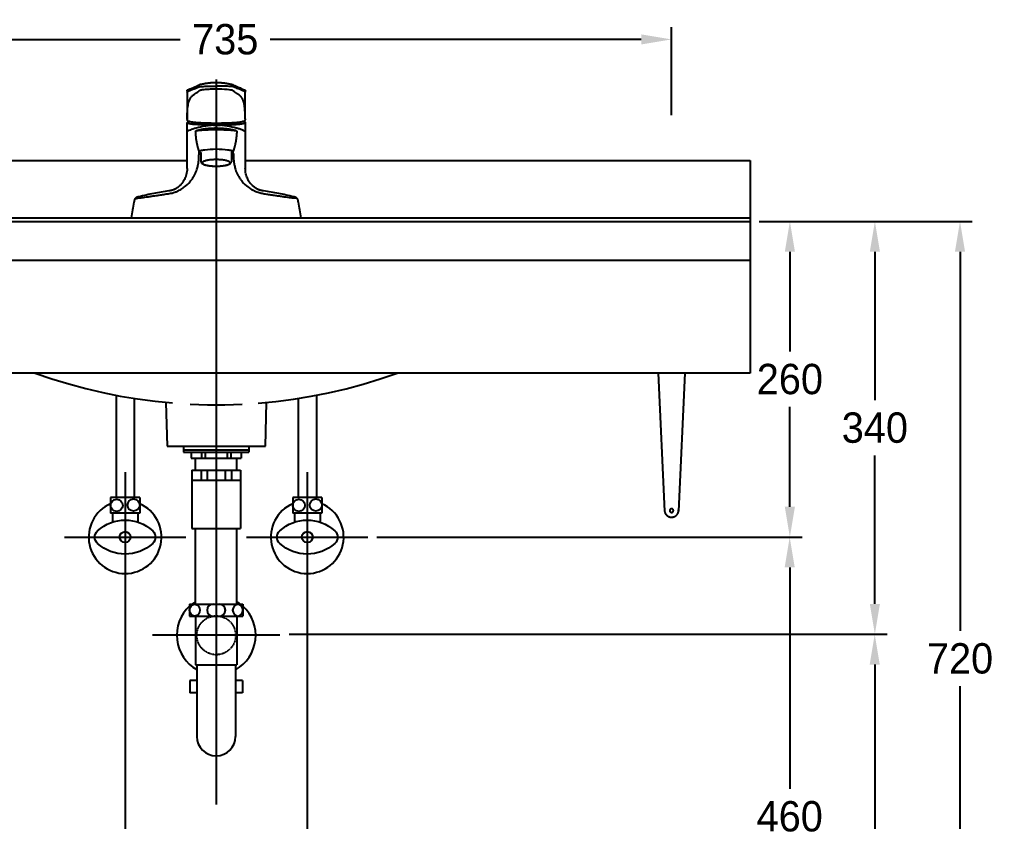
# Model space of a CAD drawing. Header units: millimetres. Extents: x 172273 to 179053, y 3729 to 6845.
# Drawn here: x 172768 to 173571, y 4221 to 4881 of the extents above; entities that cross this region are included whole.
import ezdxf
from ezdxf.lldxf.tags import DXFTag

# ---------------------------------------------------------------- set-up
doc = ezdxf.new("R2010")
doc.units = ezdxf.units.MM
doc.header["$LTSCALE"] = 0.5
doc.header["$MEASUREMENT"] = 0
doc.linetypes.add('DASHED2', pattern=[0.375, 0.25, -0.125])
for name, color, linetype in [('내부선 및 부속', 4, 'Continuous'), ('외형선', 3, 'Continuous'), ('점선', 6, 'DASHED2'), ('중심선', 1, 'DASHED'), ('치수선', 7, 'Continuous')]:
    doc.layers.add(name, color=color, linetype=linetype)
doc.styles.add('____', font='')
doc.styles.get('____').set_extended_font_data('굴림')
tags = doc.linetypes.add('DASHDOT', pattern=[70, 31, -13, 13, -13]).pattern_tags.tags
tags[10:11] = [DXFTag(74, 4), DXFTag(75, 0), DXFTag(340, '0'), DXFTag(46, 0.0), DXFTag(50, 0.0), DXFTag(44, 0.0), DXFTag(45, 0.0)]
tags[8:9] = [DXFTag(74, 4), DXFTag(75, 0), DXFTag(340, '0'), DXFTag(46, 0.0), DXFTag(50, 0.0), DXFTag(44, 0.0), DXFTag(45, 0.0)]
tags[6:7] = [DXFTag(74, 4), DXFTag(75, 0), DXFTag(340, '0'), DXFTag(46, 0.0), DXFTag(50, 0.0), DXFTag(44, 0.0), DXFTag(45, 0.0)]
tags[4:5] = [DXFTag(74, 4), DXFTag(75, 0), DXFTag(340, '0'), DXFTag(46, 0.0), DXFTag(50, 0.0), DXFTag(44, 0.0), DXFTag(45, 0.0)]
tags = doc.linetypes.add('DASHED', pattern=[25.72, 12.86, -12.86]).pattern_tags.tags
tags[6:7] = [DXFTag(74, 4), DXFTag(75, 0), DXFTag(340, '0'), DXFTag(46, 0.0), DXFTag(50, 0.0), DXFTag(44, 0.0), DXFTag(45, 0.0)]
tags[4:5] = [DXFTag(74, 4), DXFTag(75, 0), DXFTag(340, '0'), DXFTag(46, 0.0), DXFTag(50, 0.0), DXFTag(44, 0.0), DXFTag(45, 0.0)]
doc.dimstyles.new('MSADIM', dxfattribs={"dimtxt": 35, "dimasz": 25, "dimexe": 10, "dimexo": 7.5, "dimgap": 0.09, "dimtad": 0, "dimtoh": 1, "dimdec": 0, "dimzin": 1, "dimdsep": 46, "dimtxsty": '____', "dimcen": 11.25, "dimadec": 0, "dimazin": 0, "dimtfac": 1, "dimtdec": 4, "dimtix": 1, "dimtmove": 0, "dimatfit": 3, "dimfxl": 1, "dimtolj": 1, "dimtzin": 1, "dimarcsym": 0})

# ---------------------------------------------------------------- blocks, each defined once
blk = doc.blocks.new('*D19')
at = {"layer": 'Defpoints', "color": 0, "linetype": 'Continuous', "transparency": 16777216}
for p in [(173369.57, 4715), (173472.29, 4715), (172982.39, 4375)]:
    blk.add_point(p, dxfattribs=at)
at = {"layer": '치수선', "color": 0, "linetype": 'Continuous', "lineweight": -2, "transparency": 16777216}
for p, q in [((173377.07, 4715), (173482.29, 4715)), ((173472.29, 4690), (173472.29, 4567.83)), ((173472.29, 4400), (173472.29, 4522.17)), ((172989.89, 4375), (173482.29, 4375))]:
    blk.add_line(p, q, dxfattribs=at)
at = {"layer": '치수선', "color": 0, "linetype": 'Continuous', "transparency": 16777216}
for points in [[(173468.12, 4690), (173476.46, 4690), (173472.29, 4715)], [(173468.12, 4400), (173476.46, 4400), (173472.29, 4375)]]:
    blk.add_solid(points, dxfattribs=at)
at = {"layer": '치수선', "color": 0, "linetype": 'Continuous', "transparency": 16777216, "insert": (173472.29, 4545), "char_height": 25, "attachment_point": 5, "style": '____'}
blk.add_mtext('\\A1;340', dxfattribs=at)
blk = doc.blocks.new('*D20')
at = {"layer": 'Defpoints', "color": 0, "linetype": 'Continuous', "transparency": 16777216}
for p in [(173304.86, 4864.79), (172569.71, 4794.79), (173304.86, 4794.79)]:
    blk.add_point(p, dxfattribs=at)
at = {"layer": '치수선', "color": 0, "linetype": 'Continuous', "lineweight": -2, "transparency": 16777216}
for p, q in [((172569.71, 4802.29), (172569.71, 4874.79)), ((173304.86, 4802.29), (173304.86, 4874.79)), ((172594.71, 4864.79), (172900.14, 4864.79)), ((173279.86, 4864.79), (172974.43, 4864.79))]:
    blk.add_line(p, q, dxfattribs=at)
at = {"layer": '치수선', "color": 0, "linetype": 'Continuous', "transparency": 16777216}
for points in [[(172594.71, 4868.95), (172594.71, 4860.62), (172569.71, 4864.79)], [(173279.86, 4868.95), (173279.86, 4860.62), (173304.86, 4864.79)]]:
    blk.add_solid(points, dxfattribs=at)
at = {"layer": '치수선', "color": 0, "linetype": 'Continuous', "transparency": 16777216, "insert": (172937.29, 4864.79), "char_height": 25, "attachment_point": 5, "style": '____'}
blk.add_mtext('\\A1;735', dxfattribs=at)
blk = doc.blocks.new('*D21')
at = {"layer": 'Defpoints', "color": 0, "linetype": 'Continuous', "transparency": 16777216}
for p in [(173369.57, 4715), (173402.29, 4715), (173055, 4455)]:
    blk.add_point(p, dxfattribs=at)
at = {"layer": '치수선', "color": 0, "linetype": 'Continuous', "lineweight": -2, "transparency": 16777216}
for p, q in [((173377.07, 4715), (173412.29, 4715)), ((173402.29, 4690), (173402.29, 4607.82)), ((173402.29, 4480), (173402.29, 4562.18)), ((173062.5, 4455), (173412.29, 4455))]:
    blk.add_line(p, q, dxfattribs=at)
at = {"layer": '치수선', "color": 0, "linetype": 'Continuous', "transparency": 16777216}
for points in [[(173398.12, 4690), (173406.46, 4690), (173402.29, 4715)], [(173398.12, 4480), (173406.46, 4480), (173402.29, 4455)]]:
    blk.add_solid(points, dxfattribs=at)
at = {"layer": '치수선', "color": 0, "linetype": 'Continuous', "transparency": 16777216, "insert": (173402.29, 4585), "char_height": 25, "attachment_point": 5, "style": '____'}
blk.add_mtext('\\A1;260', dxfattribs=at)
blk = doc.blocks.new('*D22')
at = {"layer": 'Defpoints', "color": 0, "linetype": 'Continuous', "transparency": 16777216}
for p in [(173054.69, 4455), (173402.16, 4455), (173402.16, 3995)]:
    blk.add_point(p, dxfattribs=at)
at = {"layer": '치수선', "color": 0, "linetype": 'Continuous', "lineweight": -2, "transparency": 16777216}
for p, q in [((173062.19, 4455), (173412.16, 4455)), ((173402.16, 4430), (173402.16, 4247.83)), ((173402.16, 4020), (173402.16, 4202.17)), ((173394.66, 3995), (173392.16, 3995))]:
    blk.add_line(p, q, dxfattribs=at)
at = {"layer": '치수선', "color": 0, "linetype": 'Continuous', "transparency": 16777216}
for points in [[(173397.99, 4430), (173406.33, 4430), (173402.16, 4455)], [(173397.99, 4020), (173406.33, 4020), (173402.16, 3995)]]:
    blk.add_solid(points, dxfattribs=at)
at = {"layer": '치수선', "color": 0, "linetype": 'Continuous', "transparency": 16777216, "insert": (173402.16, 4225), "char_height": 25, "attachment_point": 5, "style": '____'}
blk.add_mtext('\\A1;460', dxfattribs=at)
blk = doc.blocks.new('*D23')
at = {"layer": 'Defpoints', "color": 0, "linetype": 'Continuous', "transparency": 16777216}
for p in [(172982.39, 4375), (173472.16, 4375), (173472.16, 3995)]:
    blk.add_point(p, dxfattribs=at)
at = {"layer": '치수선', "color": 0, "linetype": 'Continuous', "lineweight": -2, "transparency": 16777216}
for p, q in [((172989.89, 4375), (173482.16, 4375)), ((173472.16, 4350), (173472.16, 4207.82)), ((173472.16, 4020), (173472.16, 4162.18)), ((173464.66, 3995), (173462.16, 3995))]:
    blk.add_line(p, q, dxfattribs=at)
at = {"layer": '치수선', "color": 0, "linetype": 'Continuous', "transparency": 16777216}
for points in [[(173467.99, 4350), (173476.33, 4350), (173472.16, 4375)], [(173467.99, 4020), (173476.33, 4020), (173472.16, 3995)]]:
    blk.add_solid(points, dxfattribs=at)
at = {"layer": '치수선', "color": 0, "linetype": 'Continuous', "transparency": 16777216, "insert": (173472.16, 4185), "char_height": 25, "attachment_point": 5, "style": '____'}
blk.add_mtext('\\A1;380', dxfattribs=at)
blk = doc.blocks.new('*D24')
at = {"layer": 'Defpoints', "color": 0, "linetype": 'Continuous', "transparency": 16777216}
for p in [(173369.57, 4715), (173542.42, 4715), (173542.42, 3995)]:
    blk.add_point(p, dxfattribs=at)
at = {"layer": '치수선', "color": 0, "linetype": 'Continuous', "lineweight": -2, "transparency": 16777216}
for p, q in [((173377.07, 4715), (173552.42, 4715)), ((173542.42, 4690), (173542.42, 4377.83)), ((173542.42, 4020), (173542.42, 4332.17)), ((173534.92, 3995), (173532.42, 3995))]:
    blk.add_line(p, q, dxfattribs=at)
at = {"layer": '치수선', "color": 0, "linetype": 'Continuous', "transparency": 16777216}
for points in [[(173538.25, 4690), (173546.58, 4690), (173542.42, 4715)], [(173538.25, 4020), (173546.58, 4020), (173542.42, 3995)]]:
    blk.add_solid(points, dxfattribs=at)
at = {"layer": '치수선', "color": 0, "linetype": 'Continuous', "transparency": 16777216, "insert": (173542.42, 4355), "char_height": 25, "attachment_point": 5, "style": '____'}
blk.add_mtext('\\A1;720', dxfattribs=at)
blk = doc.blocks.new('*D56')
at = {"layer": 'Defpoints', "color": 0, "transparency": 16777216}
for p in [(172854.86, 4455), (173004.86, 4455), (173004.86, 4195.48)]:
    blk.add_point(p, dxfattribs=at)
at = {"layer": '치수선', "color": 0, "lineweight": -2, "transparency": 16777216}
for p, q in [((172854.86, 4447.5), (172854.86, 4185.48)), ((173004.86, 4447.5), (173004.86, 4185.48)), ((172879.86, 4195.48), (172903.84, 4195.48)), ((172979.86, 4195.48), (172955.89, 4195.48))]:
    blk.add_line(p, q, dxfattribs=at)
at = {"layer": '치수선', "color": 0, "transparency": 16777216}
for points in [[(172879.86, 4199.65), (172879.86, 4191.31), (172854.86, 4195.48)], [(172979.86, 4199.65), (172979.86, 4191.31), (173004.86, 4195.48)]]:
    blk.add_solid(points, dxfattribs=at)
at = {"layer": '치수선', "color": 0, "transparency": 16777216, "insert": (172929.86, 4195.48), "char_height": 25, "attachment_point": 5, "style": '____'}
blk.add_mtext('\\A1;150', dxfattribs=at)

msp = doc.modelspace()

# ---------------------------------------------------------------- linework, layer by layer
at = {"layer": '내부선 및 부속', "linetype": 'Continuous'}
for p, q in [((172917.36, 4764.13), (172917.36, 4771.43)), ((172942.36, 4771.43), (172942.36, 4764.13)), ((172929.86, 4760.47), (172929.86, 4760.5)), ((172859.89, 4718), (172999.84, 4718)), ((172847.36, 4571.85), (172847.36, 4487.75)), ((172862.36, 4569.25), (172862.36, 4487.75)), ((172997.36, 4569.26), (172997.36, 4487.75)), ((173012.36, 4571.86), (173012.36, 4487.75)), ((172902.86, 4530), (172902.86, 4525)), ((172956.86, 4530), (172956.86, 4525)), ((172902.86, 4527), (172956.86, 4527)), ((172902.86, 4525), (172956.86, 4525)), ((172909.36, 4525), (172909.36, 4520)), ((172917.86, 4525), (172917.86, 4520)), ((172920.86, 4525), (172920.86, 4520)), ((172938.86, 4525), (172938.86, 4520)), ((172941.86, 4525), (172941.86, 4520)), ((172950.36, 4525), (172950.36, 4520)), ((172909.36, 4520), (172950.36, 4520)), ((172912.86, 4510), (172912.86, 4520)), ((172946.86, 4510), (172946.86, 4520)), ((172909.86, 4510), (172909.86, 4462)), ((172909.86, 4510), (172949.86, 4510)), ((172917.36, 4510), (172917.36, 4502)), ((172922.36, 4510), (172922.36, 4502)), ((172937.36, 4510), (172937.36, 4502)), ((172942.36, 4510), (172942.36, 4502)), ((172949.86, 4510), (172949.86, 4465.25)), ((172909.86, 4502), (172949.86, 4502)), ((172842.86, 4487.75), (172842.86, 4474.75)), ((172866.86, 4487.75), (172842.86, 4487.75)), ((172866.86, 4487.75), (172866.86, 4474.75)), ((172992.86, 4487.75), (172992.86, 4474.75)), ((173016.86, 4487.75), (172992.86, 4487.75)), ((173016.86, 4487.75), (173016.86, 4474.75)), ((172866.86, 4474.75), (172842.86, 4474.75)), ((172844.36, 4474.75), (172844.36, 4467.32)), ((172865.36, 4474.75), (172865.36, 4467.32)), ((173016.86, 4474.75), (172992.86, 4474.75)), ((172994.36, 4474.75), (172994.36, 4467.32)), ((173015.36, 4474.75), (173015.36, 4467.32)), ((172949.86, 4465.25), (172949.86, 4462)), ((172909.86, 4462), (172949.86, 4462)), ((172909.86, 4462), (172949.86, 4462)), ((172912.86, 4399.86), (172912.86, 4462)), ((172946.86, 4399.86), (172946.86, 4462)), ((172907.91, 4399.86), (172951.91, 4399.86)), ((172907.91, 4399.86), (172907.91, 4389.86)), ((172951.91, 4399.86), (172951.91, 4389.86)), ((172907.91, 4389.86), (172951.91, 4389.86)), ((172912.84, 4389.86), (172912.84, 4349.86)), ((172946.84, 4389.86), (172946.84, 4349.86)), ((172912.84, 4349.86), (172946.84, 4349.86)), ((172913.89, 4349.86), (172913.89, 4290)), ((172945.88, 4349.86), (172945.86, 4290.89)), ((172908.12, 4336.86), (172908.12, 4326.86)), ((172913.87, 4336.86), (172908.12, 4336.86)), ((172951.62, 4336.86), (172945.87, 4336.86)), ((172951.62, 4336.86), (172951.62, 4326.86)), ((172913.87, 4326.86), (172908.12, 4326.86)), ((172951.62, 4326.86), (172945.87, 4326.86))]:
    msp.add_line(p, q, dxfattribs=at)
for points in [[(172953.68, 4799.35), (172953.68, 4798.61)], [(172780.85, 4590), (172794.58, 4585.31), (172808.45, 4581.08), (172822.46, 4577.31), (172836.58, 4574), (172850.8, 4571.16), (172865.11, 4568.79), (172879.49, 4566.89), (172893.92, 4565.47)], [(172964.34, 4565.35), (172978.94, 4566.75), (172993.5, 4568.63), (173008, 4570.99), (173022.43, 4573.85), (173036.76, 4577.18), (173050.95, 4580.99), (173065, 4585.27), (173078.87, 4590)], [(173293.88, 4590), (173299.1, 4476.43)], [(173315.84, 4590), (173310.63, 4476.42)], [(172888.36, 4565.96), (172889.36, 4530)], [(172908.33, 4564.53), (172922.6, 4564.06), (172936.87, 4564.06), (172951.14, 4564.52)], [(172970.36, 4530), (172971.36, 4565.96)], [(172889.36, 4530), (172970.36, 4530)], [(173299.05, 4477.49), (173299.04, 4477.35), (173299.04, 4477.21), (173299.04, 4477.06), (173299.05, 4476.92), (173299.06, 4476.77), (173299.07, 4476.62), (173299.09, 4476.48), (173299.11, 4476.33), (173299.14, 4476.19), (173299.16, 4476.04), (173299.2, 4475.9), (173299.23, 4475.75), (173299.27, 4475.61), (173299.31, 4475.47), (173299.36, 4475.32), (173299.41, 4475.18), (173299.47, 4475.04), (173299.52, 4474.91), (173299.58, 4474.77), (173299.65, 4474.64), (173299.72, 4474.5), (173299.79, 4474.37), (173299.86, 4474.25), (173299.94, 4474.12), (173300.02, 4474), (173300.1, 4473.87), (173300.19, 4473.76), (173300.28, 4473.64), (173300.37, 4473.53), (173300.46, 4473.42), (173300.56, 4473.31), (173300.65, 4473.2), (173300.76, 4473.1), (173300.86, 4473), (173300.96, 4472.9), (173301.07, 4472.81), (173301.19, 4472.71), (173301.3, 4472.62), (173301.42, 4472.53), (173301.54, 4472.45), (173301.66, 4472.36), (173301.79, 4472.28), (173301.91, 4472.21), (173302.04, 4472.13), (173302.17, 4472.06), (173302.31, 4472), (173302.44, 4471.93), (173302.58, 4471.87), (173302.71, 4471.81), (173302.85, 4471.76), (173302.99, 4471.71), (173303.14, 4471.67), (173303.28, 4471.62), (173303.42, 4471.58), (173303.57, 4471.55), (173303.71, 4471.52), (173303.86, 4471.49), (173304, 4471.47), (173304.15, 4471.45), (173304.29, 4471.43), (173304.44, 4471.42), (173304.58, 4471.41), (173304.72, 4471.4), (173304.87, 4471.4), (173305.01, 4471.4), (173305.16, 4471.41), (173305.3, 4471.42), (173305.45, 4471.43), (173305.59, 4471.45), (173305.74, 4471.47), (173305.88, 4471.49), (173306.03, 4471.52), (173306.17, 4471.55), (173306.31, 4471.59), (173306.46, 4471.62), (173306.6, 4471.67), (173306.74, 4471.71), (173306.88, 4471.76), (173307.02, 4471.82), (173307.16, 4471.87), (173307.29, 4471.93), (173307.43, 4472), (173307.56, 4472.07), (173307.69, 4472.14), (173307.82, 4472.21), (173307.95, 4472.29), (173308.07, 4472.37), (173308.2, 4472.45), (173308.32, 4472.54), (173308.43, 4472.62), (173308.55, 4472.72), (173308.66, 4472.81), (173308.77, 4472.91), (173308.88, 4473), (173308.98, 4473.1), (173309.08, 4473.21), (173309.18, 4473.31), (173309.27, 4473.42), (173309.37, 4473.53), (173309.46, 4473.64), (173309.55, 4473.76), (173309.63, 4473.88), (173309.71, 4474), (173309.79, 4474.12), (173309.87, 4474.25), (173309.95, 4474.38), (173310.02, 4474.51), (173310.08, 4474.64), (173310.15, 4474.78), (173310.21, 4474.91), (173310.27, 4475.05), (173310.32, 4475.19), (173310.37, 4475.33), (173310.42, 4475.47), (173310.46, 4475.61), (173310.5, 4475.76), (173310.54, 4475.9), (173310.57, 4476.05), (173310.6, 4476.19), (173310.62, 4476.34), (173310.64, 4476.48), (173310.66, 4476.63), (173310.67, 4476.78), (173310.68, 4476.92), (173310.69, 4477.07), (173310.69, 4477.21), (173310.69, 4477.36), (173310.68, 4477.5)], [(173306.36, 4476.84), (173306.36, 4476.87), (173306.36, 4476.91), (173306.36, 4476.94), (173306.36, 4476.97), (173306.35, 4477.01), (173306.35, 4477.04), (173306.34, 4477.08), (173306.34, 4477.11), (173306.33, 4477.15), (173306.32, 4477.18), (173306.31, 4477.22), (173306.3, 4477.25), (173306.29, 4477.29), (173306.28, 4477.32), (173306.27, 4477.36), (173306.26, 4477.39), (173306.24, 4477.43), (173306.23, 4477.46), (173306.21, 4477.49), (173306.19, 4477.53), (173306.18, 4477.56), (173306.16, 4477.59), (173306.14, 4477.63), (173306.12, 4477.66), (173306.1, 4477.69), (173306.07, 4477.72), (173306.05, 4477.75), (173306.03, 4477.78), (173306, 4477.81), (173305.98, 4477.84), (173305.95, 4477.87), (173305.92, 4477.9), (173305.9, 4477.93), (173305.87, 4477.95), (173305.84, 4477.98), (173305.81, 4478), (173305.78, 4478.03), (173305.75, 4478.05), (173305.72, 4478.07), (173305.68, 4478.09), (173305.65, 4478.11), (173305.62, 4478.13), (173305.59, 4478.15), (173305.55, 4478.17), (173305.52, 4478.19), (173305.48, 4478.2), (173305.45, 4478.22), (173305.42, 4478.23), (173305.38, 4478.25), (173305.35, 4478.26), (173305.31, 4478.27), (173305.28, 4478.28), (173305.24, 4478.29), (173305.21, 4478.3), (173305.17, 4478.31), (173305.14, 4478.31), (173305.1, 4478.32), (173305.07, 4478.32), (173305.03, 4478.33), (173305, 4478.33), (173304.97, 4478.33), (173304.93, 4478.34), (173304.9, 4478.34), (173304.86, 4478.34), (173304.83, 4478.34), (173304.8, 4478.34), (173304.76, 4478.33), (173304.73, 4478.33), (173304.7, 4478.33), (173304.66, 4478.32), (173304.63, 4478.32), (173304.59, 4478.31), (173304.56, 4478.31), (173304.52, 4478.3), (173304.49, 4478.29), (173304.45, 4478.28), (173304.42, 4478.27), (173304.38, 4478.26), (173304.35, 4478.25), (173304.31, 4478.23), (173304.28, 4478.22), (173304.24, 4478.2), (173304.21, 4478.19), (173304.18, 4478.17), (173304.14, 4478.15), (173304.11, 4478.13), (173304.08, 4478.11), (173304.05, 4478.09), (173304.01, 4478.07), (173303.98, 4478.05), (173303.95, 4478.03), (173303.92, 4478), (173303.89, 4477.98), (173303.86, 4477.95), (173303.83, 4477.93), (173303.81, 4477.9), (173303.78, 4477.87), (173303.75, 4477.84), (173303.73, 4477.81), (173303.7, 4477.78), (173303.68, 4477.75), (173303.66, 4477.72), (173303.63, 4477.69), (173303.61, 4477.66), (173303.59, 4477.63), (173303.57, 4477.59), (173303.55, 4477.56), (173303.53, 4477.53), (173303.52, 4477.49), (173303.5, 4477.46), (173303.49, 4477.43), (173303.47, 4477.39), (173303.46, 4477.36), (173303.45, 4477.32), (173303.44, 4477.29), (173303.43, 4477.25), (173303.42, 4477.22), (173303.41, 4477.18), (173303.4, 4477.15), (173303.39, 4477.11), (173303.39, 4477.08), (173303.38, 4477.04), (173303.38, 4477.01), (173303.37, 4476.97), (173303.37, 4476.94), (173303.37, 4476.91), (173303.37, 4476.87), (173303.37, 4476.84), (173303.37, 4476.81), (173303.37, 4476.77), (173303.37, 4476.74), (173303.37, 4476.71), (173303.38, 4476.67), (173303.38, 4476.64), (173303.39, 4476.6), (173303.39, 4476.57), (173303.4, 4476.53), (173303.41, 4476.5), (173303.42, 4476.46), (173303.43, 4476.43), (173303.44, 4476.39), (173303.45, 4476.36), (173303.46, 4476.32), (173303.47, 4476.29), (173303.49, 4476.25), (173303.5, 4476.22), (173303.52, 4476.19), (173303.53, 4476.15), (173303.55, 4476.12), (173303.57, 4476.09), (173303.59, 4476.05), (173303.61, 4476.02), (173303.63, 4475.99), (173303.66, 4475.96), (173303.68, 4475.93), (173303.7, 4475.9), (173303.73, 4475.87), (173303.75, 4475.84), (173303.78, 4475.81), (173303.81, 4475.78), (173303.83, 4475.75), (173303.86, 4475.73), (173303.89, 4475.7), (173303.92, 4475.68), (173303.95, 4475.65), (173303.98, 4475.63), (173304.01, 4475.61), (173304.05, 4475.59), (173304.08, 4475.57), (173304.11, 4475.55), (173304.14, 4475.53), (173304.18, 4475.51), (173304.21, 4475.49), (173304.24, 4475.48), (173304.28, 4475.46), (173304.31, 4475.45), (173304.35, 4475.43), (173304.38, 4475.42), (173304.42, 4475.41), (173304.45, 4475.4), (173304.49, 4475.39), (173304.52, 4475.38), (173304.56, 4475.37), (173304.59, 4475.37), (173304.63, 4475.36), (173304.66, 4475.36), (173304.7, 4475.35), (173304.73, 4475.35), (173304.76, 4475.35), (173304.8, 4475.34), (173304.83, 4475.34), (173304.86, 4475.34), (173304.9, 4475.34), (173304.93, 4475.34), (173304.97, 4475.35), (173305, 4475.35), (173305.03, 4475.35), (173305.07, 4475.36), (173305.1, 4475.36), (173305.14, 4475.37), (173305.17, 4475.37), (173305.21, 4475.38), (173305.24, 4475.39), (173305.28, 4475.4), (173305.31, 4475.41), (173305.35, 4475.42), (173305.38, 4475.43), (173305.42, 4475.45), (173305.45, 4475.46), (173305.48, 4475.48), (173305.52, 4475.49), (173305.55, 4475.51), (173305.59, 4475.53), (173305.62, 4475.55), (173305.65, 4475.57), (173305.68, 4475.59), (173305.72, 4475.61), (173305.75, 4475.63), (173305.78, 4475.65), (173305.81, 4475.68), (173305.84, 4475.7), (173305.87, 4475.73), (173305.9, 4475.75), (173305.92, 4475.78), (173305.95, 4475.81), (173305.98, 4475.84), (173306, 4475.87), (173306.03, 4475.9), (173306.05, 4475.93), (173306.07, 4475.96), (173306.1, 4475.99), (173306.12, 4476.02), (173306.14, 4476.05), (173306.16, 4476.09), (173306.18, 4476.12), (173306.19, 4476.15), (173306.21, 4476.19), (173306.23, 4476.22), (173306.24, 4476.25), (173306.26, 4476.29), (173306.27, 4476.32), (173306.28, 4476.36), (173306.29, 4476.39), (173306.3, 4476.43), (173306.31, 4476.46), (173306.32, 4476.5), (173306.33, 4476.53), (173306.34, 4476.57), (173306.34, 4476.6), (173306.35, 4476.64), (173306.35, 4476.67), (173306.36, 4476.71), (173306.36, 4476.74), (173306.36, 4476.77), (173306.36, 4476.81), (173306.36, 4476.84)]]:
    msp.add_lwpolyline(points, dxfattribs=at)
at = {"layer": '내부선 및 부속', "linetype": 'Continuous', "flags": 128}
for points in [[(172832.14, 4460.16, -0.388889), (172877.59, 4460.16)], [(172982.14, 4460.16, -0.388889), (173027.59, 4460.16)], [(172832.14, 4449.84, -0.44), (172832.14, 4460.16)], [(172877.59, 4460.16, -0.44), (172877.59, 4449.84)], [(172982.14, 4449.84, -0.44), (172982.14, 4460.16)], [(173027.59, 4460.16, -0.44), (173027.59, 4449.84)], [(172877.59, 4449.84, -0.388889), (172832.14, 4449.84)], [(173027.59, 4449.84, -0.388889), (172982.14, 4449.84)], [(172912.16, 4389.92, -0.859727), (172912.16, 4399.8)], [(172912.16, 4399.8, -0.859727), (172912.16, 4389.92)]]:
    msp.add_lwpolyline(points, format="xyb", dxfattribs=at)
at = {"layer": '내부선 및 부속', "linetype": 'Continuous'}
for centre, radius in [((172847.91, 4481.15), 5), ((172861.84, 4481.4), 5), ((172997.91, 4481.15), 5), ((173011.84, 4481.4), 5), ((172854.86, 4455), 4.5), ((173004.86, 4455), 4.5)]:
    msp.add_circle(centre, radius, dxfattribs=at)
for centre, radius, start, end in [((172854.86, 4455), 30, 113.57828, 66.42192), ((173004.86, 4455), 30, 113.57828, 66.42192), ((172929.89, 4374.16), 32.5, 121.53887, 127.75182), ((172929.89, 4374.16), 32.5, 52.24818, 58.46113), ((172929.89, 4374.16), 32.5, 132.54342, 240.50763), ((172927.41, 4394.86), 5, 90, 270), ((172932.41, 4394.86), 5, 270, 90), ((172948.41, 4394.86), 5, 98.62693, 261.37307), ((172929.89, 4374.16), 32.5, 299.47219, 47.33603), ((172946.91, 4394.86), 5, 278.62693, 81.37307), ((172929.86, 4290.9), 16, 180, 0)]:
    msp.add_arc(centre, radius, start, end, dxfattribs=at)
for points, knots in [([(172906.43, 4823.24), (172906.53, 4823.28), (172906.72, 4823.36), (172907.13, 4823.53), (172907.78, 4823.82), (172909.14, 4824.41), (172911.19, 4825.29), (172913.09, 4826.11), (172914.37, 4826.66), (172914.82, 4826.85), (172915.19, 4827.02), (172915.5, 4827.15), (172915.71, 4827.24)], [0, 0, 0, 0, 0.03125, 0.0625, 0.125, 0.25, 0.499999, 0.785712, 0.871426, 0.908163, 0.935718, 1, 1, 1, 1]), ([(172910.75, 4823.7), (172912, 4824.23), (172913.25, 4824.77), (172914.66, 4825.38), (172914.81, 4825.45), (172915.13, 4825.58), (172915.24, 4825.65), (172915.9, 4825.85), (172916.86, 4825.98), (172919.59, 4826.19), (172921.37, 4826.28), (172925.39, 4826.4), (172927.63, 4826.43), (172929.86, 4826.43)], [-1, -1, -1, -1, -0.5, -0.5, -0.4375, -0.4375, -0.375, -0.375, -0.25, -0.25, -0.125, -0.125, 0, 0, 0, 0]), ([(172943.72, 4827.33), (172943.11, 4827.48), (172942.01, 4827.74), (172940.51, 4828.06), (172939.32, 4828.27), (172938.43, 4828.42), (172937.55, 4828.55), (172936.51, 4828.69), (172935.23, 4828.83), (172933.9, 4828.95), (172932.6, 4829.03), (172931.31, 4829.08), (172929.94, 4829.1), (172928.63, 4829.08), (172927.38, 4829.04), (172926.16, 4828.97), (172924.83, 4828.87), (172923.72, 4828.75), (172922.95, 4828.65), (172922.5, 4828.59), (172922.02, 4828.53), (172921.37, 4828.43), (172920.45, 4828.28), (172919.24, 4828.06), (172917.72, 4827.74), (172916.61, 4827.48), (172916.01, 4827.33)], [0, 0, 0, 0, 0.066969, 0.121871, 0.16499, 0.196582, 0.219139, 0.260145, 0.308711, 0.357213, 0.402569, 0.447203, 0.495933, 0.54957, 0.586954, 0.629763, 0.680686, 0.729469, 0.748927, 0.763964, 0.777617, 0.800588, 0.834065, 0.87828, 0.933485, 1, 1, 1, 1]), ([(172948.98, 4823.7), (172947.73, 4824.23), (172946.48, 4824.77), (172945.07, 4825.38), (172944.92, 4825.45), (172944.6, 4825.58), (172944.49, 4825.65), (172943.82, 4825.85), (172942.87, 4825.98), (172940.14, 4826.19), (172938.36, 4826.28), (172934.34, 4826.4), (172932.1, 4826.43), (172929.86, 4826.43)], [0, 0, 0, 0, 0.499999, 0.499999, 0.562499, 0.562499, 0.624999, 0.624999, 0.75, 0.75, 0.875, 0.875, 1, 1, 1, 1]), ([(172944.02, 4827.24), (172945.56, 4826.57), (172947.72, 4825.64), (172950.27, 4824.54), (172951.52, 4824), (172952.49, 4823.59), (172953.03, 4823.36), (172953.3, 4823.24)], [0, 0, 0, 0, 0.499999, 0.699999, 0.819999, 0.910001, 1, 1, 1, 1]), ([(172905.82, 4821.45), (172905.81, 4821.5), (172905.87, 4821.58), (172906, 4821.65), (172906.04, 4821.67)], [0, 0, 0, 0, 0.732414, 1, 1, 1, 1]), ([(172910.75, 4823.7), (172910.75, 4823.7), (172910.74, 4823.69), (172910.71, 4823.68), (172910.64, 4823.65), (172910.52, 4823.6), (172910.41, 4823.55), (172910.29, 4823.5), (172910.18, 4823.45), (172910.06, 4823.4), (172909.95, 4823.35), (172909.83, 4823.3), (172909.72, 4823.25), (172909.6, 4823.2), (172909.49, 4823.15), (172909.37, 4823.1), (172909.26, 4823.05), (172909.14, 4823), (172909.03, 4822.95), (172908.92, 4822.9), (172908.8, 4822.86), (172908.69, 4822.81), (172908.57, 4822.76), (172908.46, 4822.71), (172908.34, 4822.66), (172908.23, 4822.61), (172908.11, 4822.56), (172908, 4822.51), (172907.88, 4822.46), (172907.77, 4822.41), (172907.66, 4822.36), (172907.54, 4822.31), (172907.43, 4822.26), (172907.31, 4822.21), (172907.2, 4822.16), (172907.08, 4822.11), (172906.97, 4822.07), (172906.85, 4822.02), (172906.74, 4821.97), (172906.62, 4821.92), (172906.51, 4821.87), (172906.39, 4821.82), (172906.28, 4821.77), (172906.17, 4821.72), (172906.09, 4821.69), (172906.05, 4821.67)], [0, 0, 0, 0, 0.000018, 0.000018, 0.024408, 0.048798, 0.073188, 0.097578, 0.121968, 0.146358, 0.170748, 0.195138, 0.219528, 0.243918, 0.268308, 0.292699, 0.317089, 0.341479, 0.365869, 0.390259, 0.414649, 0.439039, 0.463429, 0.487819, 0.512209, 0.536599, 0.560989, 0.585379, 0.60977, 0.63416, 0.65855, 0.68294, 0.70733, 0.73172, 0.75611, 0.7805, 0.80489, 0.82928, 0.85367, 0.87806, 0.90245, 0.926841, 0.951231, 0.975621, 1, 1, 1, 1]), ([(172906.65, 4810.57), (172906.72, 4810.94), (172906.95, 4812.28), (172907.6, 4814.54), (172908.75, 4816.94), (172910.41, 4818.7), (172911.48, 4819.37), (172912.07, 4819.75)], [0, 0, 0, 0, 0.047127, 0.170612, 0.370369, 0.646651, 1, 1, 1, 1]), ([(172912.07, 4819.75), (172912.55, 4820.08), (172913.5, 4820.73), (172914.9, 4821.68), (172915.81, 4822.3), (172916.25, 4822.6)], [-1, -1, -1, -1, -0.656742, -0.313471, 0, 0, 0, 0]), ([(172929.86, 4823.81), (172929.02, 4823.81), (172928.18, 4823.8), (172926.52, 4823.77), (172925.7, 4823.75), (172924.13, 4823.69), (172923.37, 4823.66), (172921.93, 4823.57), (172921.26, 4823.52), (172920.02, 4823.41), (172919.45, 4823.35), (172918.44, 4823.22), (172918, 4823.15), (172917.25, 4823.01), (172916.95, 4822.93), (172916.62, 4822.81), (172916.52, 4822.77), (172916.43, 4822.72), (172916.41, 4822.71), (172916.39, 4822.7), (172916.38, 4822.69), (172916.37, 4822.69)], [-1, -1, -1, -1, -0.870036, -0.870036, -0.740071, -0.740071, -0.610107, -0.610107, -0.480142, -0.480142, -0.350178, -0.350178, -0.220214, -0.220214, -0.090249, -0.090249, -0.025267, -0.025267, -0.009022, -0.009022, 0, 0, 0, 0]), ([(172943.36, 4822.69), (172942.9, 4823), (172941.25, 4823.29), (172936.33, 4823.7), (172933.14, 4823.81), (172929.86, 4823.81)], [-1, -1, -1, -1, -0.5, -0.5, 0, 0, 0, 0]), ([(172947.66, 4819.75), (172947.34, 4819.97), (172947.01, 4820.19), (172946.14, 4820.79), (172945.58, 4821.17), (172944.75, 4821.74), (172944.47, 4821.93), (172944.05, 4822.21), (172943.91, 4822.31), (172943.7, 4822.45), (172943.64, 4822.5), (172943.53, 4822.57), (172943.5, 4822.59), (172943.44, 4822.63), (172943.43, 4822.64), (172943.4, 4822.66), (172943.39, 4822.66), (172943.37, 4822.67), (172943.37, 4822.68), (172943.36, 4822.69)], [0, 0, 0, 0, 0.224228, 0.224228, 0.612114, 0.612114, 0.806057, 0.806057, 0.903028, 0.903028, 0.951514, 0.951514, 0.975757, 0.975757, 0.987879, 0.987879, 0.993939, 0.993939, 1, 1, 1, 1]), ([(172953.68, 4799.35), (172953.68, 4799.35), (172953.68, 4799.36), (172953.68, 4799.82), (172953.68, 4800.76), (172953.68, 4802.17), (172953.66, 4803.56), (172953.62, 4804.92), (172953.55, 4806.24), (172953.46, 4807.51), (172953.35, 4808.71), (172953.21, 4809.82), (172953.05, 4810.84), (172952.87, 4811.78), (172952.67, 4812.62), (172952.46, 4813.38), (172952.24, 4814.06), (172952.01, 4814.68), (172951.78, 4815.23), (172951.54, 4815.73), (172951.3, 4816.18), (172951.06, 4816.58), (172950.82, 4816.95), (172950.57, 4817.28), (172950.33, 4817.58), (172950.09, 4817.85), (172949.85, 4818.09), (172949.61, 4818.32), (172949.38, 4818.52), (172949.15, 4818.71), (172948.92, 4818.88), (172948.7, 4819.04), (172948.48, 4819.19), (172948.27, 4819.34), (172948.06, 4819.48), (172947.86, 4819.61), (172947.72, 4819.71), (172947.66, 4819.75)], [0, 0, 0, 0, 0.000004, 0.000004, 0.030307, 0.06061, 0.090913, 0.121216, 0.15152, 0.181823, 0.212126, 0.242429, 0.272732, 0.303036, 0.333339, 0.363642, 0.393945, 0.424248, 0.454552, 0.484855, 0.515158, 0.545461, 0.575765, 0.606068, 0.636371, 0.666674, 0.696977, 0.727281, 0.757584, 0.787887, 0.81819, 0.848493, 0.878797, 0.9091, 0.939403, 0.969706, 1, 1, 1, 1]), ([(172953.68, 4821.67), (172953.29, 4821.84), (172952.9, 4822.01), (172952.11, 4822.35), (172951.72, 4822.51), (172950.54, 4823.02), (172949.77, 4823.36), (172948.98, 4823.7)], [0, 0, 0, 0, 0.249998, 0.249998, 0.5, 0.5, 1, 1, 1, 1]), ([(172953.91, 4821.47), (172953.91, 4821.48), (172953.9, 4821.55), (172953.81, 4821.61), (172953.68, 4821.67)], [0, 0, 0, 0, 0.182045, 1, 1, 1, 1]), ([(172906.04, 4799.24), (172906.04, 4801.33), (172906.05, 4803.42), (172906.23, 4807.32), (172906.41, 4809.1), (172906.65, 4810.57)], [0, 0, 0, 0, 0.5, 0.5, 1, 1, 1, 1]), ([(172908.08, 4797.23), (172907.95, 4797.2), (172907.83, 4797.18), (172906.49, 4796.9), (172905.86, 4796.63), (172905.87, 4796.3), (172905.89, 4796.24), (172905.95, 4796.19)], [0, 0, 0, 0, 0.075115, 0.075115, 0.839439, 0.839439, 1, 1, 1, 1]), ([(172905.95, 4796.19), (172906.03, 4796.11), (172906.16, 4796.03), (172906.65, 4795.82), (172907.12, 4795.69), (172908.34, 4795.44), (172909.08, 4795.32), (172910.85, 4795.1), (172911.86, 4794.99), (172915.2, 4794.71), (172917.88, 4794.56), (172923.63, 4794.35), (172926.76, 4794.3), (172931.43, 4794.3), (172933.01, 4794.31), (172936.06, 4794.37), (172937.55, 4794.4), (172940.45, 4794.51), (172941.85, 4794.57), (172944.44, 4794.72), (172945.66, 4794.8), (172947.91, 4795), (172948.9, 4795.1), (172950.66, 4795.32), (172951.41, 4795.44), (172952.63, 4795.7), (172953.09, 4795.82), (172953.57, 4796.03), (172953.7, 4796.11), (172953.78, 4796.19)], [0, 0, 0, 0, 0.038278, 0.038278, 0.104289, 0.104289, 0.1703, 0.1703, 0.236312, 0.236312, 0.368335, 0.368335, 0.500358, 0.500358, 0.566369, 0.566369, 0.632381, 0.632381, 0.698392, 0.698392, 0.764404, 0.764404, 0.830415, 0.830415, 0.896427, 0.896427, 0.962438, 0.962438, 1, 1, 1, 1]), ([(172953.78, 4788.79), (172953.6, 4788.98), (172953.21, 4789.4), (172951.56, 4790.18), (172949.15, 4790.99), (172945.18, 4792.06), (172939.05, 4793.44), (172931.39, 4794.43), (172925.27, 4794.05), (172919.47, 4793.16), (172913.12, 4791.74), (172908.68, 4790.44), (172906.86, 4789.56), (172906.19, 4789.1), (172906.03, 4788.89), (172905.95, 4788.79)], [-1, -1, -1, -1, -0.943803, -0.874413, -0.803145, -0.749362, -0.624758, -0.50038, -0.437674, -0.375161, -0.250318, -0.125632, -0.063054, -0.030562, 0, 0, 0, 0]), ([(172906.52, 4797.79), (172906.63, 4797.72), (172906.89, 4797.58), (172907.37, 4797.41), (172907.89, 4797.27), (172908.43, 4797.15), (172909.03, 4797.04), (172909.89, 4796.91), (172911.12, 4796.75), (172912.83, 4796.58), (172914.76, 4796.42), (172916.88, 4796.28), (172919.16, 4796.17), (172921.58, 4796.08), (172924.1, 4796.01), (172926.7, 4795.97), (172929.33, 4795.95), (172931.97, 4795.96), (172934.58, 4795.99), (172937.14, 4796.05), (172939.6, 4796.13), (172941.94, 4796.24), (172944.13, 4796.36), (172946.14, 4796.51), (172947.94, 4796.68), (172949.18, 4796.82), (172949.99, 4796.93), (172950.46, 4797.01), (172950.9, 4797.08), (172951.37, 4797.17), (172951.87, 4797.28), (172952.41, 4797.43), (172952.88, 4797.6), (172953.12, 4797.73), (172953.21, 4797.79)], [0, 0, 0, 0, 0.025837, 0.052885, 0.075395, 0.096186, 0.116647, 0.136713, 0.176112, 0.215595, 0.255213, 0.294568, 0.334035, 0.37366, 0.412993, 0.45244, 0.492079, 0.531411, 0.570842, 0.610458, 0.649848, 0.689354, 0.728869, 0.768257, 0.807779, 0.84721, 0.861678, 0.875902, 0.889899, 0.905154, 0.924326, 0.947563, 0.974811, 1, 1, 1, 1]), ([(172953.78, 4796.19), (172953.84, 4796.25), (172953.87, 4796.31), (172953.86, 4796.63), (172953.22, 4796.91), (172951.89, 4797.18), (172951.77, 4797.2), (172951.65, 4797.23)], [0, 0, 0, 0, 0.164418, 0.164418, 0.927414, 0.927414, 1, 1, 1, 1]), ([(172953.21, 4797.78), (172953.27, 4797.82), (172953.33, 4797.87), (172953.58, 4798.11), (172953.68, 4798.38), (172953.68, 4798.61)], [0, 0, 0, 0, 0.221414, 0.221414, 1, 1, 1, 1]), ([(172945.82, 4789.74), (172945.37, 4789.85), (172944.49, 4790.04), (172943.29, 4790.29), (172942.34, 4790.47), (172941.62, 4790.6), (172940.63, 4790.77), (172939.31, 4790.97), (172937.74, 4791.17), (172936.27, 4791.32), (172934.7, 4791.45), (172932.9, 4791.55), (172931.12, 4791.6), (172929.48, 4791.61), (172928.13, 4791.59), (172926.96, 4791.55), (172925.97, 4791.5), (172924.96, 4791.44), (172923.77, 4791.35), (172922.52, 4791.23), (172921.41, 4791.1), (172920.57, 4790.99), (172919.83, 4790.88), (172919.07, 4790.77), (172918.13, 4790.61), (172916.95, 4790.4), (172915.5, 4790.1), (172914.45, 4789.87), (172913.9, 4789.74)], [0, 0, 0, 0, 0.044632, 0.084712, 0.114728, 0.13513, 0.153139, 0.209918, 0.257967, 0.299492, 0.346587, 0.404053, 0.468531, 0.510798, 0.554848, 0.592094, 0.621555, 0.649944, 0.684591, 0.731969, 0.765248, 0.789022, 0.811147, 0.835578, 0.862504, 0.899524, 0.947127, 1, 1, 1, 1]), ([(172914.3, 4789.82), (172914.46, 4789.84), (172914.84, 4789.9), (172915.52, 4789.99), (172916.3, 4790.07), (172917.07, 4790.13), (172917.82, 4790.19), (172918.52, 4790.24), (172919.15, 4790.28), (172919.69, 4790.31), (172921.85, 4790.42), (172925.26, 4790.53), (172929.75, 4790.57), (172934.13, 4790.53), (172937.86, 4790.42), (172940.99, 4790.26), (172943.18, 4790.1), (172944.73, 4789.94), (172945.34, 4789.83), (172945.47, 4789.8)], [0, 0, 0, 0, 0.032912, 0.071006, 0.105631, 0.136814, 0.164564, 0.188879, 0.209763, 0.227222, 0.241264, 0.411879, 0.497391, 0.57456, 0.736526, 0.790602, 0.868576, 0.970469, 1, 1, 1, 1]), ([(172953.78, 4788.79), (172953.78, 4788.79), (172953.78, 4788.79), (172953.78, 4788.77), (172953.78, 4788.75), (172953.78, 4788.73), (172953.78, 4788.73)], [0, 0, 0, 0, 0.206754, 0.438245, 0.720609, 1, 1, 1, 1]), ([(172943.89, 4772.65), (172943.86, 4772.7), (172943.8, 4772.8), (172943.44, 4772.97), (172942.28, 4773.27), (172938.34, 4773.96), (172929.87, 4774.58), (172921.4, 4773.96), (172917.46, 4773.27), (172916.29, 4772.97), (172915.93, 4772.8), (172915.87, 4772.7), (172915.84, 4772.65)], [-1, -1, -1, -1, -0.971877, -0.936755, -0.873944, -0.748539, -0.500033, -0.251892, -0.126651, -0.063532, -0.027909, 0, 0, 0, 0]), ([(172891.23, 4737.91), (172891.98, 4738.04), (172893.5, 4738.3), (172895.73, 4738.96), (172898.2, 4739.93), (172900.92, 4741.35), (172904.62, 4743.86), (172907.17, 4746.29), (172908.83, 4748.23), (172909.47, 4749.01), (172910.52, 4750.45), (172912.19, 4753.18), (172913.74, 4756.83), (172914.69, 4760.25), (172915.11, 4762.37), (172915.35, 4763.81), (172915.42, 4764.44), (172915.45, 4764.79)], [0, 0, 0, 0, 0.040778, 0.082578, 0.12533, 0.184727, 0.250324, 0.375323, 0.387811, 0.406602, 0.437997, 0.500578, 0.620976, 0.74977, 0.874561, 0.930141, 1, 1, 1, 1]), ([(172917.38, 4764.13), (172917.37, 4764.06), (172917.37, 4763.85), (172917.47, 4763.51), (172917.66, 4763.15), (172917.94, 4762.82), (172918.3, 4762.51), (172918.78, 4762.21), (172919.39, 4761.92), (172920.1, 4761.66), (172920.88, 4761.42), (172921.74, 4761.22), (172922.65, 4761.04), (172923.63, 4760.88), (172924.65, 4760.75), (172925.73, 4760.64), (172926.83, 4760.56), (172927.96, 4760.5), (172928.98, 4760.47), (172929.61, 4760.47), (172929.86, 4760.47)], [0, 0, 0, 0, 0.021022, 0.063347, 0.106004, 0.151989, 0.204422, 0.265513, 0.332751, 0.399542, 0.464481, 0.528085, 0.590824, 0.652997, 0.714792, 0.77633, 0.837693, 0.898939, 0.960114, 1, 1, 1, 1]), ([(172929.86, 4760.47), (172930.07, 4760.47), (172930.65, 4760.47), (172931.62, 4760.49), (172932.75, 4760.55), (172933.86, 4760.63), (172934.93, 4760.73), (172935.96, 4760.86), (172936.94, 4761.01), (172937.85, 4761.19), (172938.7, 4761.38), (172939.48, 4761.61), (172940.18, 4761.86), (172940.81, 4762.14), (172941.34, 4762.45), (172941.75, 4762.78), (172942.05, 4763.13), (172942.25, 4763.5), (172942.36, 4763.84), (172942.36, 4764.05), (172942.35, 4764.13)], [0, 0, 0, 0, 0.03216, 0.093309, 0.154497, 0.215742, 0.27708, 0.338559, 0.40024, 0.462211, 0.5246, 0.587601, 0.651523, 0.716856, 0.784287, 0.842861, 0.892186, 0.93599, 0.977075, 1, 1, 1, 1]), ([(172944.27, 4764.79), (172944.31, 4764.44), (172944.38, 4763.82), (172944.62, 4762.38), (172945.03, 4760.3), (172945.97, 4756.86), (172947.5, 4753.24), (172949.21, 4750.45), (172950.25, 4749.03), (172950.88, 4748.25), (172952.54, 4746.31), (172955.1, 4743.87), (172958.8, 4741.35), (172961.86, 4739.77), (172965.06, 4738.55), (172967.37, 4738.12), (172968.5, 4737.91)], [0, 0, 0, 0, 0.069876, 0.124866, 0.24934, 0.374583, 0.499676, 0.562076, 0.593194, 0.61102, 0.624427, 0.749511, 0.815093, 0.874543, 0.938402, 1, 1, 1, 1]), ([(172905.9, 4758.43), (172905.89, 4757.54), (172905.77, 4755.82), (172905.27, 4753.38), (172904.54, 4751.23), (172903.7, 4749.4), (172902.81, 4747.89), (172901.95, 4746.67), (172901.16, 4745.69), (172900.44, 4744.91), (172899.8, 4744.28), (172899.18, 4743.72), (172898.53, 4743.19), (172897.92, 4742.73), (172897.41, 4742.38), (172897.02, 4742.13), (172896.64, 4741.9), (172896.22, 4741.66), (172895.79, 4741.44), (172895.42, 4741.26), (172895.24, 4741.19), (172895.18, 4741.16)], [0, 0, 0, 0, 0.099412, 0.192409, 0.277434, 0.353309, 0.419221, 0.474707, 0.521984, 0.562533, 0.59633, 0.626297, 0.660797, 0.700585, 0.723427, 0.749593, 0.779593, 0.81384, 0.866712, 0.928556, 1, 1, 1, 1]), ([(172905.9, 4758.43), (172905.88, 4758.44), (172905.84, 4758.47), (172905.91, 4758.52), (172905.95, 4758.56)], [0, 0, 0, 0, 0.317001, 1, 1, 1, 1]), ([(172953.78, 4758.57), (172953.82, 4758.53), (172953.89, 4758.47), (172953.85, 4758.44), (172953.82, 4758.43)], [0, 0, 0, 0, 0.682727, 1, 1, 1, 1]), ([(172964.54, 4741.17), (172964.48, 4741.19), (172964.3, 4741.27), (172963.92, 4741.45), (172963.49, 4741.67), (172963.01, 4741.94), (172962.39, 4742.33), (172961.66, 4742.83), (172960.89, 4743.43), (172960.22, 4744.01), (172959.64, 4744.56), (172959.11, 4745.11), (172958.49, 4745.79), (172957.74, 4746.71), (172956.96, 4747.83), (172956.18, 4749.13), (172955.46, 4750.59), (172954.81, 4752.27), (172954.28, 4754.17), (172953.92, 4756.25), (172953.84, 4757.69), (172953.83, 4758.44)], [0, 0, 0, 0, 0.07756, 0.142424, 0.195449, 0.238772, 0.278793, 0.318109, 0.357903, 0.395236, 0.423042, 0.449479, 0.483299, 0.527863, 0.583065, 0.637016, 0.697906, 0.765319, 0.838674, 0.917212, 1, 1, 1, 1]), ([(172863.01, 4733.54), (172866.39, 4734.35), (172867.05, 4734.39), (172868.34, 4734.52), (172870.06, 4734.74), (172872.36, 4735.06), (172875.3, 4735.5), (172878.54, 4736), (172882.04, 4736.53), (172885.69, 4737.09), (172888.22, 4737.47), (172889.46, 4737.66)], [0, 0, 0, 0, 0.082619, 0.165943, 0.250778, 0.37551, 0.501842, 0.628649, 0.752756, 0.878681, 1, 1, 1, 1]), ([(172890.84, 4740.07), (172888.76, 4739.75), (172884.6, 4739.11), (172878.4, 4737.96), (172872.21, 4736.68), (172868.11, 4735.71), (172866.06, 4735.22)], [0, 0, 0, 0, 0.249583, 0.499442, 0.749581, 1, 1, 1, 1]), ([(172993.66, 4735.22), (172991.61, 4735.71), (172987.52, 4736.69), (172981.33, 4737.96), (172975.12, 4739.11), (172970.97, 4739.75), (172968.89, 4740.07)], [0, 0, 0, 0, 0.250423, 0.500563, 0.750421, 1, 1, 1, 1]), ([(172970.24, 4737.66), (172970.86, 4737.56), (172972.11, 4737.38), (172973.98, 4737.09), (172975.84, 4736.81), (172978.27, 4736.44), (172981.2, 4735.99), (172984.44, 4735.5), (172987.38, 4735.06), (172989.95, 4734.7), (172992.13, 4734.43), (172993.16, 4734.36), (172996.26, 4734.07)], [0, 0, 0, 0, 0.060417, 0.121583, 0.183923, 0.247835, 0.37199, 0.499042, 0.625317, 0.750071, 0.876288, 1, 1, 1, 1]), ([(172862.33, 4731.82), (172862.27, 4731.46), (172862.2, 4731.1), (172861.39, 4726.5), (172860.64, 4722.25), (172859.89, 4718)], [-1, -1, -1, -1, -0.921788, -0.921788, 0, 0, 0, 0]), ([(172999.84, 4718), (172999.09, 4722.25), (172998.34, 4726.5), (172997.53, 4731.1), (172997.46, 4731.46), (172997.4, 4731.82)], [-1, -1, -1, -1, -0.07821, -0.07821, 0, 0, 0, 0])]:
    msp.add_open_spline(points, degree=3, knots=knots, dxfattribs=at)
for points, degree in [([(172916.1, 4827.35), (172915.86, 4827.27), (172915.62, 4827.2)], 2), ([(172944.1, 4827.2), (172943.87, 4827.27), (172943.63, 4827.35)], 2), ([(172905.82, 4822.56), (172905.95, 4823.09), (172906.33, 4823.2)], 2), ([(172905.82, 4822.53), (172905.82, 4821.99), (172905.82, 4821.45)], 2), ([(172906.05, 4821.67), (172906.05, 4814.21), (172906.05, 4806.73), (172906.04, 4799.24)], 3), ([(172906.33, 4823.2), (172906.35, 4823.2), (172906.37, 4823.21), (172906.39, 4823.22), (172906.41, 4823.23), (172906.43, 4823.24)], 5), ([(172916.25, 4822.6), (172916.27, 4822.62), (172916.3, 4822.63), (172916.32, 4822.65), (172916.35, 4822.67), (172916.37, 4822.69)], 5), ([(172916.37, 4822.69), (172916.36, 4822.68), (172916.36, 4822.67), (172916.35, 4822.67)], 3), ([(172916.35, 4822.67), (172916.36, 4822.68), (172916.37, 4822.69)], 2), ([(172953.3, 4823.24), (172953.32, 4823.23), (172953.33, 4823.22), (172953.36, 4823.21), (172953.38, 4823.21), (172953.4, 4823.2)], 5), ([(172953.9, 4822.65), (172953.77, 4823.07), (172953.4, 4823.2)], 2), ([(172953.68, 4799.35), (172953.68, 4806.79), (172953.68, 4814.23), (172953.68, 4821.67)], 3), ([(172953.91, 4821.47), (172953.91, 4822.01), (172953.91, 4822.55)], 2), ([(172905.95, 4788.79), (172905.95, 4792.49), (172905.95, 4796.19)], 2), ([(172906.04, 4799.24), (172906.04, 4799.03), (172906.04, 4798.82), (172906.04, 4798.61)], 3), ([(172909.97, 4796.91), (172909.94, 4796.73), (172909.91, 4796.56), (172909.88, 4796.39)], 3), ([(172949.85, 4796.39), (172949.82, 4796.56), (172949.79, 4796.73), (172949.76, 4796.9)], 3), ([(172953.25, 4797.81), (172953.26, 4797.82), (172953.28, 4797.83)], 2), ([(172953.78, 4796.19), (172953.78, 4792.49), (172953.78, 4788.79)], 2), ([(172905.95, 4784.38), (172905.95, 4786.58), (172905.95, 4788.78)], 2), ([(172915.84, 4772.65), (172913.25, 4780.58), (172912.94, 4789.01)], 2), ([(172913.18, 4789.48), (172913.16, 4789.46), (172913.14, 4789.45)], 2), ([(172913.76, 4789.7), (172913.36, 4789.6), (172913.19, 4789.47)], 2), ([(172913.77, 4789.71), (172913.83, 4789.72), (172913.89, 4789.74), (172913.96, 4789.75)], 3), ([(172946.79, 4789.01), (172946.48, 4780.58), (172943.89, 4772.65)], 2), ([(172945.8, 4789.73), (172945.85, 4789.71), (172945.89, 4789.7), (172945.94, 4789.69)], 3), ([(172946.54, 4789.48), (172946.33, 4789.62), (172945.84, 4789.73)], 2), ([(172946.53, 4789.48), (172946.68, 4789.37), (172946.78, 4789.18), (172946.77, 4789.02)], 3), ([(172946.59, 4789.45), (172946.57, 4789.46), (172946.55, 4789.48)], 2), ([(172946.58, 4789.44), (172946.71, 4789.34), (172946.8, 4789.16), (172946.79, 4789.01)], 3), ([(172946.79, 4789.01), (172946.78, 4789.02), (172946.77, 4789.02)], 2), ([(172953.78, 4788.73), (172953.78, 4786.55), (172953.78, 4784.38)], 2), ([(172905.95, 4766.41), (172905.95, 4775.38), (172905.95, 4784.35)], 2), ([(172953.78, 4784.38), (172953.78, 4775.4), (172953.78, 4766.41)], 2), ([(172915.45, 4764.79), (172915.53, 4767.22), (172915.63, 4768.92), (172915.75, 4770.64)], 3), ([(172915.75, 4770.66), (172915.78, 4771.25), (172915.8, 4771.84), (172915.83, 4772.45)], 3), ([(172915.83, 4772.45), (172915.84, 4772.51), (172915.84, 4772.58), (172915.84, 4772.65)], 3), ([(172915.84, 4772.65), (172916.13, 4771.92), (172916.91, 4771.39), (172917.72, 4771.39)], 3), ([(172943.89, 4772.65), (172943.6, 4771.92), (172942.82, 4771.39), (172942.01, 4771.39)], 3), ([(172943.98, 4770.65), (172943.95, 4771.25), (172943.93, 4771.84), (172943.9, 4772.45)], 3), ([(172943.98, 4770.64), (172944.09, 4768.92), (172944.2, 4767.22), (172944.27, 4764.79)], 3), ([(172905.95, 4758.54), (172905.95, 4762.48), (172905.95, 4766.41)], 2), ([(172953.78, 4766.41), (172953.78, 4762.48), (172953.78, 4758.55)], 2), ([(172889.46, 4737.66), (172890.05, 4737.75), (172890.64, 4737.83), (172891.23, 4737.91)], 3), ([(172968.5, 4737.91), (172969.08, 4737.83), (172969.66, 4737.75), (172970.24, 4737.66)], 3), ([(172862.36, 4731.99), (172862.35, 4731.91), (172862.33, 4731.82)], 2), ([(172866.06, 4735.22), (172865.62, 4735.12), (172865.18, 4735.01)], 2), ([(172994.55, 4735.01), (172994.1, 4735.12), (172993.66, 4735.22)], 2), ([(172997.4, 4731.82), (172997.38, 4731.91), (172997.37, 4731.99)], 2)]:
    msp.add_open_spline(points, degree=degree, dxfattribs=at)
for points, weights, knots in [([(172953.89, 4822.69), (172953.9, 4822.65), (172953.9, 4822.6), (172953.91, 4822.58), (172953.91, 4822.55)], [0.935379924268, 0.963021278196, 1, 0.980312307188, 0.963271348567], [-6.4815035, -6.4815035, -6.4815035, -6.2831853, -6.2831853, -6.1775995, -6.1775995, -6.1775995]), ([(172929.86, 4794.62), (172949.86, 4794.62), (172949.86, 4796.36), (172949.86, 4796.37), (172949.86, 4796.39)], [0.9999999912, 0.707106785586, 1, 0.996797641794, 0.993665309778], [1.570796, 1.570796, 1.570796, 3.141593, 3.141593, 3.158767, 3.158767, 3.158767]), ([(172929.86, 4765.82), (172918.36, 4765.82), (172918.36, 4763.16), (172918.36, 4760.5), (172929.86, 4760.5)], [1, 0.707106781187, 1, 0.707106781187, 1], [1.570796, 1.570796, 1.570796, 3.141593, 3.141593, 4.712389, 4.712389, 4.712389]), ([(172929.86, 4760.5), (172941.36, 4760.5), (172941.36, 4763.16), (172941.36, 4765.82), (172929.86, 4765.82)], [1, 0.707106781187, 1, 0.707106781187, 1], [4.712389, 4.712389, 4.712389, 6.283185, 6.283185, 7.853982, 7.853982, 7.853982]), ([(172895.18, 4741.16), (172895.18, 4741.16), (172895.18, 4741.16), (172893.08, 4740.34), (172890.84, 4740.07)], [0.99999269032, 0.999996345114, 1, 0.952972874632, 0.921047160825], [-3.1416399, -3.1416399, -3.1416399, -3.1416203, -3.1416203, -2.8893844, -2.8893844, -2.8893844])]:
    msp.add_rational_spline(points, weights, degree=2, knots=knots, dxfattribs=at)
for points, weights in [([(172906.52, 4797.79), (172906.05, 4798.06), (172906.04, 4798.61)], [0.868590026589, 0.814209842765, 0.999987082565]), ([(172909.87, 4796.39), (172909.86, 4796.37), (172909.86, 4796.36)], [0.993665449998, 0.996797713471, 1]), ([(172909.86, 4796.36), (172909.86, 4794.62), (172929.86, 4794.62)], [1, 0.707106779201, 1.00000000397]), ([(172912.96, 4789.02), (172912.93, 4789.39), (172913.28, 4789.53)], [1, 0.780089129181, 0.952505122166]), ([(172913.14, 4789.45), (172913.18, 4789.48), (172913.22, 4789.5)], [0.899933583735, 0.912585813372, 0.932584216883]), ([(172968.89, 4740.07), (172966.64, 4740.34), (172964.54, 4741.17)], [0.920943492559, 0.952889099921, 0.999978204621]), ([(172865.18, 4735.01), (172862.79, 4734.42), (172862.36, 4731.99)], [1, 0.838193261846, 1]), ([(172997.37, 4731.99), (172996.94, 4734.42), (172994.55, 4735.01)], [1, 0.838193261744, 1])]:
    msp.add_rational_spline(points, weights, degree=2, dxfattribs=at)
at = {"layer": '외형선', "linetype": 'Continuous'}
msp.add_line((173369.57, 4765), (173369.57, 4590), dxfattribs=at)
for points in [[(172519.71, 4765), (172905.95, 4765)], [(172953.78, 4765), (173369.57, 4765)], [(172519.71, 4718), (173369.57, 4718)], [(172519.71, 4715), (173369.57, 4715)], [(172519.71, 4683), (173369.57, 4683)], [(173369.57, 4590), (172519.71, 4590)]]:
    msp.add_lwpolyline(points, dxfattribs=at)
at = {"layer": '점선'}
msp.add_circle((172929.89, 4374.16), 16, dxfattribs=at)
at = {"layer": '중심선', "linetype": 'DASHDOT'}
for p, q in [((172854.86, 4508.45), (172854.86, 4405)), ((173004.86, 4508.45), (173004.86, 4405)), ((172804.86, 4455), (172904.86, 4455)), ((172954.86, 4455), (173054.86, 4455)), ((172982.39, 4374.16), (172877.39, 4374.16))]:
    msp.add_line(p, q, dxfattribs=at)
msp.add_lwpolyline([(172929.86, 4831.89), (172929.86, 4234.73)], dxfattribs=at)

# ---------------------------------------------------------------- dimensions: what is measured, and where the dimension line sits
at = {"layer": '치수선', "linetype": 'Continuous'}
dim = msp.add_linear_dim(base=(173304.86, 4864.79), p1=(172569.71, 4794.79), p2=(173304.86, 4794.79), dimstyle='MSADIM', override={"dimtxt": 25, "dimgap": 10, "dimtih": 1}, dxfattribs=at)
dim.commit()
dim.dimension.update_dxf_attribs({"geometry": '*D20', "text_midpoint": (172937.29, 4864.79)})
for base, p1, p2, picture, middle in [((173472.29, 4715), (172982.39, 4375), (173369.57, 4715), '*D19', (173472.29, 4545)), ((173402.29, 4715), (173055, 4455), (173369.57, 4715), '*D21', (173402.29, 4585)), ((173542.42, 4715), (173542.42, 3995), (173369.57, 4715), '*D24', (173542.42, 4355)), ((173402.16, 4455), (173402.16, 3995), (173054.69, 4455), '*D22', (173402.16, 4225)), ((173472.16, 4375), (173472.16, 3995), (172982.39, 4375), '*D23', (173472.16, 4185))]:
    dim = msp.add_linear_dim(base=base, p1=p1, p2=p2, angle=90, dimstyle='MSADIM', override={"dimtxt": 25, "dimgap": 10, "dimtih": 1}, dxfattribs=at)
    dim.commit()
    dim.dimension.update_dxf_attribs({"geometry": picture, "text_midpoint": middle})
at = {"layer": '치수선'}
dim = msp.add_linear_dim(base=(173004.86, 4195.48), p1=(172854.86, 4455), p2=(173004.86, 4455), dimstyle='MSADIM', override={"dimtxt": 25}, dxfattribs=at)
dim.commit()
dim.dimension.update_dxf_attribs({"geometry": '*D56', "text_midpoint": (172929.86, 4195.48)})

doc.saveas('drawing.dxf')
